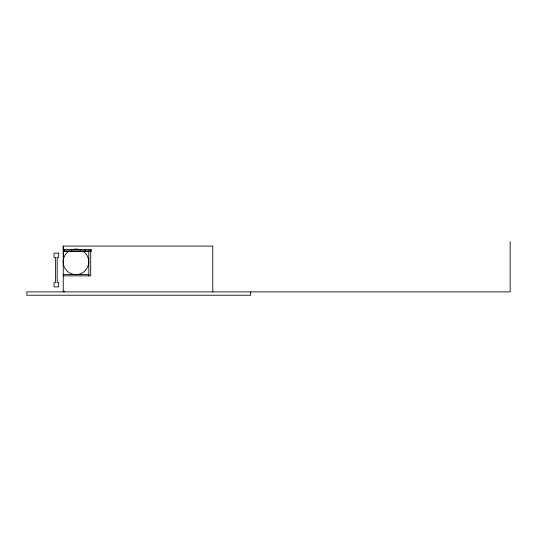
<?xml version="1.0" encoding="UTF-8"?>
<svg xmlns="http://www.w3.org/2000/svg" width="537" height="537" viewBox="0 0 537 537"><rect width="100%" height="100%" fill="white"/><g stroke="black" fill="none" stroke-linecap="round" stroke-linejoin="round"><path stroke-width="0.81" d="M90.981 251.484L90.981 249.497L63.782 249.497L63.782 251.484L90.975 251.484L90.981 250.86L63.782 250.86M63.252 291.893L63.252 246.067L212.773 246.067L212.773 291.893M63.252 274.575L88.82 274.575M63.252 275.85L90.699 275.85L90.699 250.833M63.252 291.269L64.615 291.269L64.615 291.893M88.31 258.532L88.746 261.841A12.794 12.794 0 0 1 79.261 274.192L75.945 274.629L72.636 274.192A12.794 12.794 0 0 1 63.608 265.15L63.144 261.841L63.581 258.532A12.801 12.801 0 0 1 68.837 251.209M63.252 246.067L63.379 260.062M510.15 241.771L510.15 291.893L26.85 291.893L26.85 295.229L250.705 295.229L250.705 291.893M90.86 249.497L90.86 250.86M90.35 249.497L90.35 250.86M88.82 250.833L88.82 275.89M85.383 249.497L85.383 250.86M84.759 249.497L84.759 250.86M64.406 249.497L64.406 250.86M71.045 250.027A12.801 12.801 0 0 1 80.845 250.027M83.054 251.209A12.801 12.801 0 0 1 88.31 258.532M58.674 253.175L54.029 253.175L54.029 257.364L55.459 257.364L55.459 282.69L53.995 282.69L53.995 286.879L58.64 286.879L58.64 282.69L57.177 282.69L57.137 257.364L58.674 257.364L58.674 253.175"/></g></svg>
